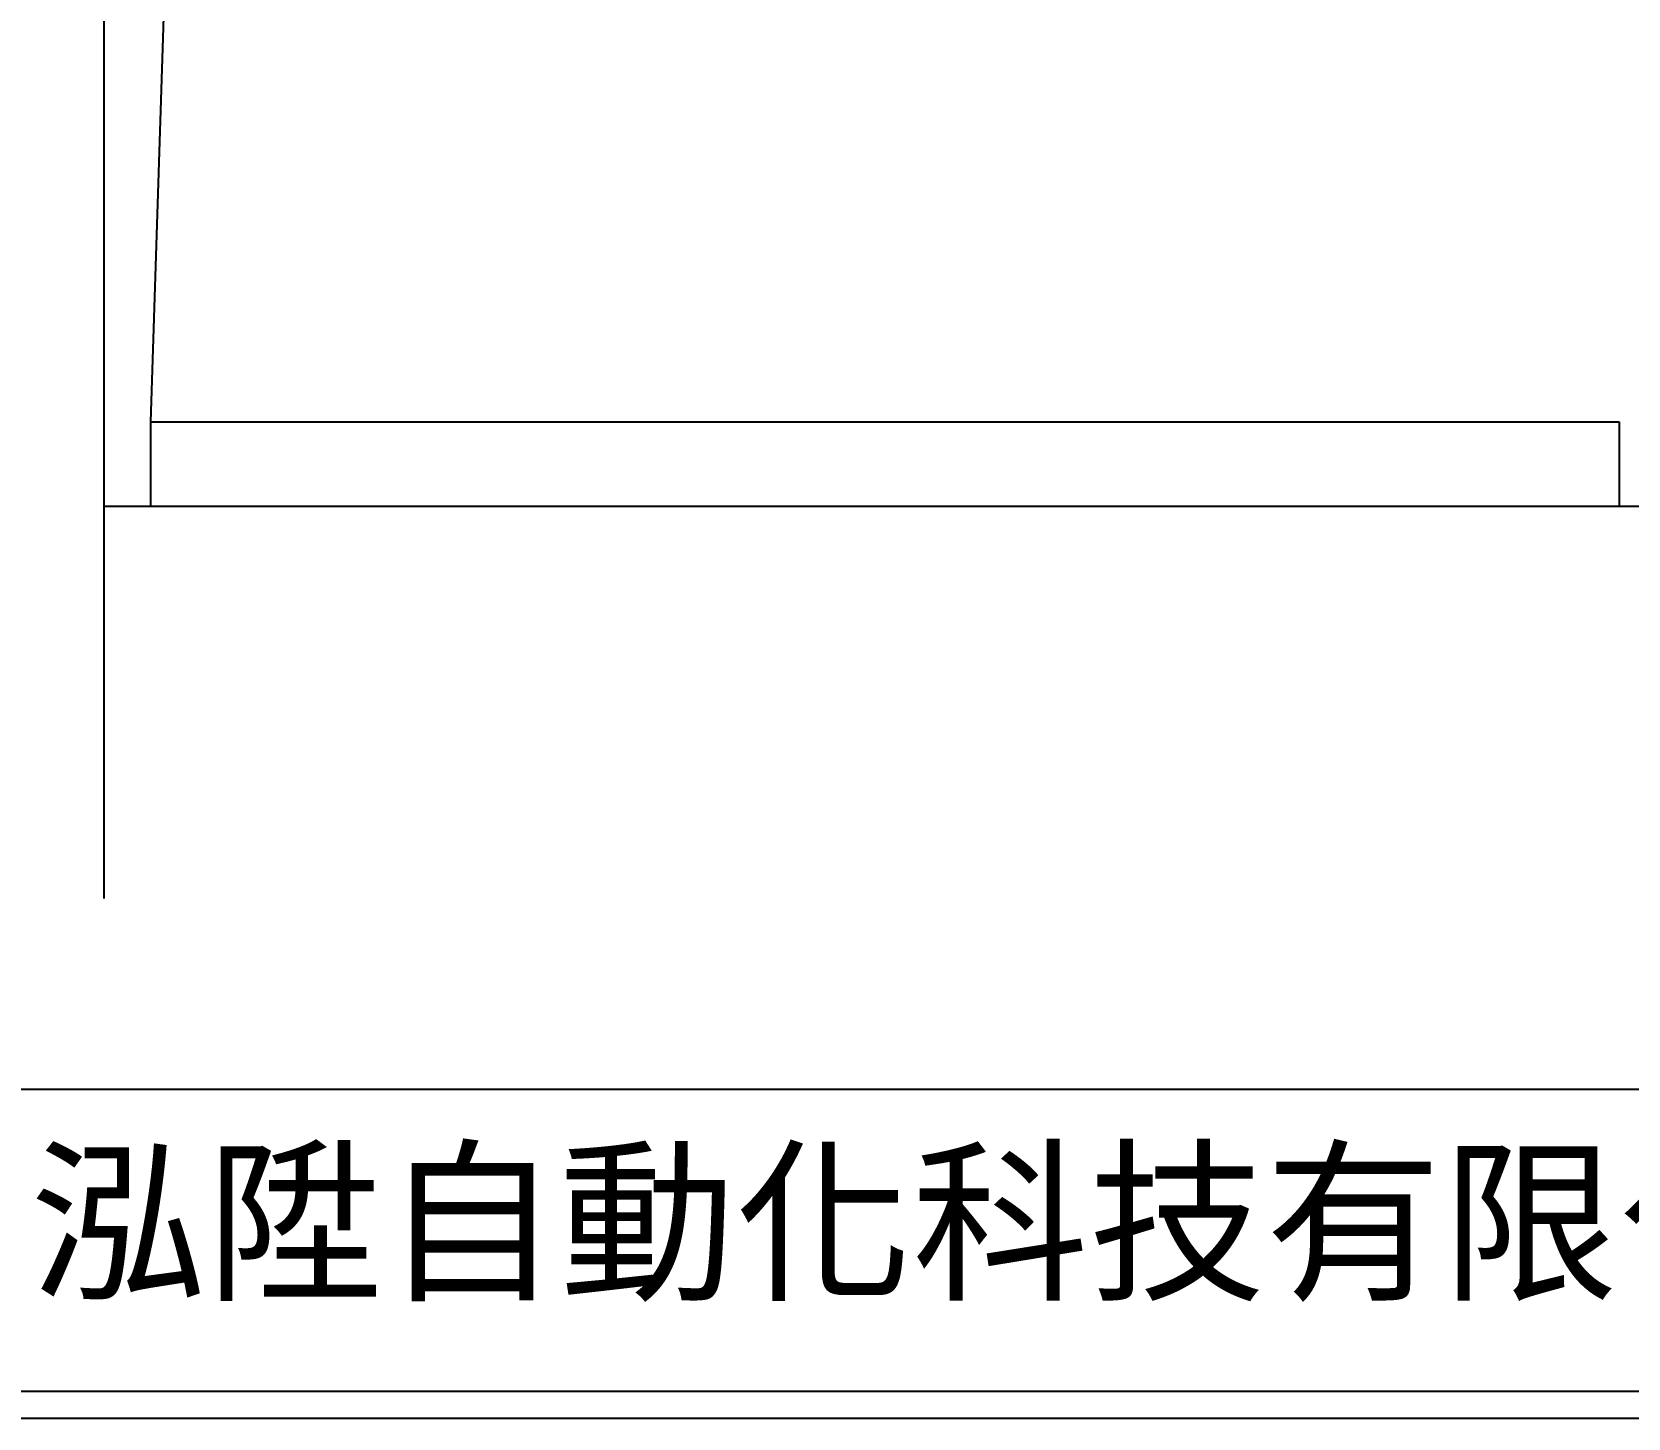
# Model space of a CAD drawing. Extents: x 958 to 1245, y -205 to -1.
# Drawn here: x 996.6 to 1070.6, y -205 to -140.7 of the extents above; entities that cross this region are included whole.
import ezdxf

# ---------------------------------------------------------------- set-up
doc = ezdxf.new("R2010")
doc.units = 0
doc.layers.add('圖框層', color=7, linetype='CONTINUOUS')
doc.layers.add('標尺寸層', color=3, linetype='CONTINUOUS')
doc.styles.add('STSL', font='kaiu.ttf')

msp = doc.modelspace()

# ---------------------------------------------------------------- hatches: boundary and pattern name
at = {"layer": '標尺寸層', "linetype": 'ByBlock', "transparency": 33554687}
h = msp.add_hatch(dxfattribs=at)
h.set_pattern_fill('AR-CONC', color=0)
h.set_pattern_definition([(50, (0, -49.73), (182.185, -15.94), [19.05, -209.55]), (355, (0, -49.73), (-35.243, 191.057), [15.24, -167.64]), (100.451, (15.18, -51.05), (146.94, 175.118), [16.19, -178.09]), (46.184, (0, 1.07), (271.08, -42.042), [28.575, -314.325]), (96.636, (22.6, -2.43), (237.404, 247.426), [24.285, -267.136]), (351.184, (0, 1.07), (237.404, 247.426), [22.86, -251.46]), (21, (25.4, -11.63), (151.614, -102.265), [19.05, -209.55]), (326, (25.4, -11.63), (61.802, 184.188), [15.24, -167.64]), (71.451, (38.03, -20.15), (213.416, 81.923), [16.19, -178.09]), (37.5, (0, -49.726), (3.0886, 84.555), [0, -165.608, 0, -170.18, 0, -168.275]), (7.5, (0, -49.73), (66.82, 100.1806), [0, -97.028, 0, -161.798, 0, -64.135]), (327.5, (-56.64, -49.726), (135.5906, -5.7287), [0, -63.5, 0, -198.12, 0, -262.89]), (317.5, (-82.04, -49.73), (148.129, 25.426), [0, -82.55, 0, -131.572, 0, -186.69])])
h.paths.add_polyline_path([(1002.099, -158.777), (1002.099, -162.692), (1070.21, -162.692), (1070.21, -158.777)], flags=17)
edge = h.paths.add_edge_path()
edge.add_line((1002.099, -162.692), (1002.099, -158.777))
edge.add_line((1002.099, -158.777), (1070.21, -158.777))
edge.add_line((1070.21, -158.777), (1070.21, -162.692))
edge.add_line((999.932, -162.692), (1155.972, -162.692))

# ---------------------------------------------------------------- linework, layer by layer
at = {"layer": '圖框層', "color": 7}
for p, q in [((959.143, -189.715), (1243.643, -189.715)), ((959.143, -203.715), (1243.643, -203.715)), ((957.893, -204.964), (1244.893, -204.964))]:
    msp.add_line(p, q, dxfattribs=at)
at = {"layer": '標尺寸層', "color": 0, "linetype": 'ByBlock'}
for p, q in [((999.932, -12.709), (999.932, -180.883)), ((1002.099, -158.777), (1070.21, -158.777)), ((1070.21, -158.777), (1070.21, -162.692))]:
    msp.add_line(p, q, dxfattribs=at)
at = {"layer": '標尺寸層', "color": 0}
for p, q in [((1002.099, -158.777), (1005.704, -48.667)), ((1002.099, -162.692), (1002.099, -158.777)), ((999.932, -162.692), (1155.972, -162.692))]:
    msp.add_line(p, q, dxfattribs=at)

# ---------------------------------------------------------------- texts
at = {"layer": '圖框層', "color": 4, "style": 'STSL'}
msp.add_text('泓陞自動化科技有限公司', height=6, dxfattribs=at).set_placement((996.496, -198.888))

doc.saveas('drawing.dxf')
